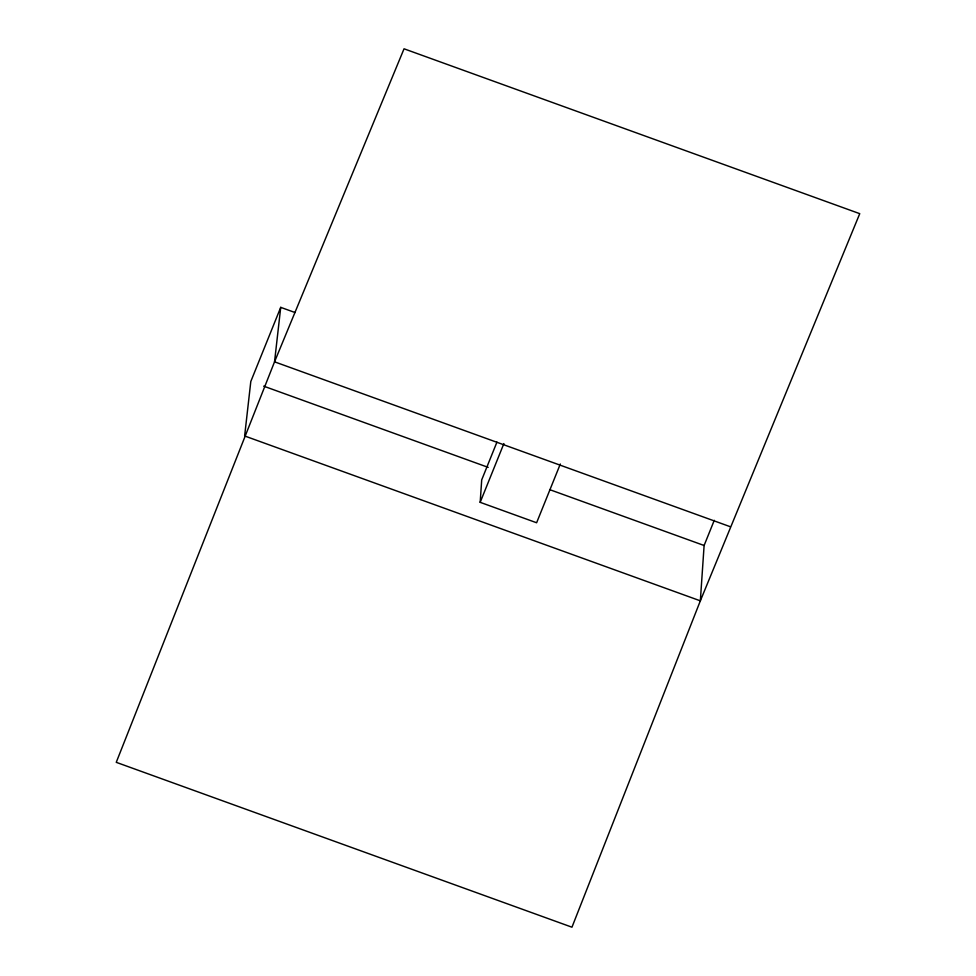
<?xml version="1.0" encoding="UTF-8"?>
<svg xmlns="http://www.w3.org/2000/svg" width="976" height="976" viewBox="0 0 976 976"><rect width="100%" height="100%" fill="white"/><g stroke="black" fill="none" stroke-linecap="round" stroke-linejoin="round"><path stroke-width="1.46" d="M560.322 464.003L536.617 522.758L480.18 502.335L481.705 479.887L496.943 442.116M714.261 520.318L704.111 545.499L700.341 600.838L571.96 927.2L116.254 762.329L274.537 361.828L404.04 48.8L859.746 213.671L700.341 600.838L244.634 435.967L250.808 381.494L280.722 307.355L295.02 312.527M280.722 307.355L274.537 361.828L730.243 526.698M480.18 502.335L503.884 443.58M263.679 386.154L488.183 467.37M549.671 489.623L704.111 545.499"/></g></svg>
